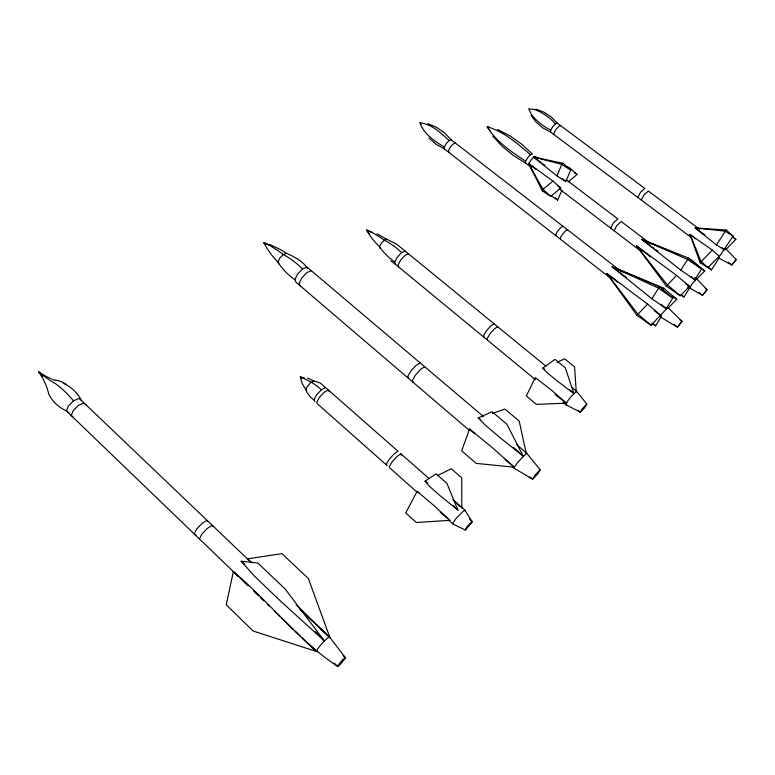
<?xml version="1.0" encoding="UTF-8"?>
<svg xmlns="http://www.w3.org/2000/svg" width="775" height="775" viewBox="0 0 775 775"><rect width="100%" height="100%" fill="white"/><g stroke="black" fill="none" stroke-linecap="round" stroke-linejoin="round"><path stroke-width="1.16" d="M514.3 468.798L514.348 467.218L518.02 461.948L526.7 453.152L540.136 469.805L537.782 473.874L532.638 479.202L512.478 467.238M531.679 167.778L525.566 163.099L525.624 161.2L527.659 157.732L530.458 154.748L532.377 154.002L521.798 144.237L510.057 135.954L497.637 129.502M528.821 165.588L528.899 163.699L530.933 160.231L533.743 157.238L535.651 156.492L538.518 158.672M691.455 237.644L550.618 132.079L550.763 130.123L552.788 126.693L555.501 123.806L557.293 123.177L644.81 188.422L640.499 192.268L637.815 197.441M553.96 134.579L554.115 132.632L556.15 129.202L558.862 126.315L560.645 125.676M555.84 235.639L556.014 233.914L558.184 230.446L561.09 227.278L562.999 226.29M560.354 239.155L560.538 237.441L562.727 233.972L565.634 230.795L567.533 229.797M566.021 404.841C567.707 399.396 572.376 394.969 576.707 391.356L586.801 404.085L584.563 407.873L580.349 412.184L566.021 404.841L563.241 402.554M610.71 228.141L613.316 222.997L617.84 218.938L566.234 179.732M296.127 604.703L329.927 637.583L345.553 657.849L340.642 664.078L337.997 666.452L337.387 666.248C298.026 640.315 269.303 601.749 233.343 571.582L226.252 604.8L253.144 631.024L317.372 651.775M614.129 230.756L616.755 225.622L621.269 221.543L648.995 242.614M641.322 200.066L644.025 194.903L648.326 191.047L699.602 229.284M469.621 429.011L461.619 450.808L476.189 463.382L514.348 467.218L492.096 447.485L469.621 429.011L474.62 433.767M660.852 315.425L660.29 316.907L677.418 327.147L681.99 321.451L667.847 307.423L651.058 325.335L636.924 315.289L606.864 273.449L647.609 304.12L660.852 315.425L654.284 310.794M542.326 190.834L542.946 189.352L552.982 181.098L560.8 188.044L550.802 196.366L542.326 190.834L528.502 163.389L552.982 181.098M689.372 288.242L692.472 283.311L696.803 278.932L706.994 289.685L702.518 295.275L687.464 286.779M556.915 175.896L561.817 164.397L563.134 163.322L570.729 170.103L565.721 181.563L556.915 175.896L533.345 156.938L563.134 163.322M550.918 195.717L557.632 200.057L561.972 190.127M469.592 430.58L296.04 282.265L294.82 279.698L297.542 274.147L302.618 268.896L307.026 267.075L483.532 416.582M736.25 259.538L731.852 265.011L718.444 257.881L733.111 236.123L726.214 230.001L695.078 227.966L716.4 244.89L724.344 249.802L725.729 248.765L736.25 259.538L731.852 265.011L728.171 262.25M199.407 538.925L201.829 534.208L207.041 528.618L211.943 525.489L213.648 526.632M417.115 491.321L405.703 512.943L416.378 522.505L449.858 520.325L433.632 505.261L417.115 491.321L418.684 492.9M611.746 279.145L444.54 149.052L444.327 147.076L446.216 143.559L449.103 140.556L451.282 139.849L621.986 271.938M314.97 401.653L313.904 399.881L316.558 394.959L321.373 389.825L325.49 387.51L397.963 451.215L394.107 453.888L389.273 459.226L386.328 464.041L387.006 465.494L317.74 404.104L316.684 402.341L319.348 397.43L324.173 392.286L328.271 389.951L329.249 391.782M535.515 379.711L395.327 264.217L394.766 261.911L397.401 257.067L401.683 252.543L405.073 251.032L546.036 366.275M636.924 315.289L647.609 304.12M651.882 298.733L659.544 286.75L672.768 298.075L666.209 308.692L651.882 298.733L612.076 266.774L659.544 286.75M666.345 286.111L676.575 275.406L689.576 286.353L680.256 295.779L666.345 286.111L636.469 245.811L676.575 275.406M680.77 270.117L688.549 258.114L701.578 269.041L694.836 279.746L680.77 270.117L641.593 239.262L688.549 258.114M651.901 323.194L655.631 325.82L661.308 316.636M719.19 257.833L711.45 269.913L700.145 262.735L712.273 250.073L719.181 256.263L707.962 267.608L701.007 261.34L689.992 234.408L712.273 250.073M716.4 244.89L726.214 230.001M681.012 294.984L683.967 297.019L689.857 287.661M303.064 638.91L316.219 651.349L319.126 646.834L324.386 640.896L328.862 637.069L329.927 637.583L308.343 578.528L281.945 553.641L247.428 558.872L250.722 562.185M725.807 249.55L735.853 239.388L731.59 235.59M668.06 308.13L676.788 299.286L663.681 288.184L616.822 268.673M696.502 279.329L704.746 270.988L691.881 260.235L688.529 258.85M250.364 561.672L81.191 400.249L78.817 398.447L73.489 400.84L68.336 406.042L66.437 410.953L237.76 575.835M662.083 289.772L663.681 288.184M540.136 469.805L534.982 475.153L532.638 479.202L529.887 476.858M448.735 520.209L453.268 524.22L465.329 530.013L472.304 522.069L464.622 509.824L452.949 499.555M586.801 404.085L582.577 408.406L580.349 412.184L577.821 410.101M568.24 181.844L577.094 174.472L569.354 167.632L565.934 166.683M542.762 368.057L554.987 359.387L565.266 367.747L573.917 393.574L557.68 381.339L547.586 373.066L542.762 368.057L544.757 369.346M428.701 478.243L400.869 453.772L397.023 456.465L392.189 461.803L389.234 466.618L389.903 468.061L417.057 492.125M425.029 481.13L436.083 473.864L446.942 483.377L457.909 510.095L440.694 496.233L430.038 486.845L425.029 481.13L427.781 482.999M497.705 326.769L494.634 328.658L490.333 333.386L487.359 338.142L487.456 340.118M424.748 366.788L420.786 369.2L415.671 374.771L412.455 380.176L413.017 382.23M494.121 323.834L491.03 325.703L486.729 330.421L483.765 335.188L483.891 337.173M420.147 362.894L416.175 365.287L411.06 370.838L407.853 376.253L408.454 378.326M325.49 387.51L320.395 383.053L313.856 380.854L310.978 382.433L307.636 385.979L305.825 389.389L307.065 392.547L311.124 397.817L313.904 399.881M437.623 475.521L451.282 468.739L461.764 477.865L461.784 508.332M557.186 362.312L564.646 358.806L574.585 366.875L576.261 391.898M408.473 253.812L405.102 255.343L400.82 259.867L398.166 264.711L398.718 267.007M478.223 417.948L492.067 411.728L506.889 424.225L523.154 456.097L499.904 437.526L485.353 425.175L478.223 417.948L480.093 419.285M311.317 270.707L306.929 272.558L301.843 277.818L299.102 283.359L300.312 285.907M405.073 251.032L396.48 244.028L386.677 239.213L384.284 240.221L381.31 243.321L379.527 246.692L379.963 248.339M307.801 268.818C303.073 261.301 294.403 256.757 286.382 253.309L283.272 254.52L279.756 258.123L277.915 261.989L278.835 263.829M492.367 413.492L504.913 409.074L519.211 421.077L526.322 453.646M455.526 143.133L453.365 143.85L450.469 146.853L448.57 150.379L448.773 152.336M566.331 403.165L536.455 404.376L526.332 395.967L535.292 377.609L551.025 389.806L566.331 403.165L555.123 394.475M444.327 147.076C434.727 141.166 423.654 134.104 420.031 122.818C431.656 124.029 440.907 132.961 449.103 140.556M241.122 561.226L257.843 563.008L285.229 589.087L324.386 640.896L281.093 601.613L254.258 575.922L241.122 561.226L244.745 564.2M304.304 377.774L300.283 376.989L302.231 383.664L306.59 390.668M55.267 379.934L61.118 381.562L66.35 384.419M489.199 127.41L487.213 126.742C496.116 141.738 511.393 151.755 525.624 161.2M307.539 378.035L313.856 380.854M535.98 109.13L544.031 112.23L551.238 116.977L557.293 123.177M647.232 241.781L672.903 252.388M675.141 253.309L678.483 254.694M269.787 244.542L281.063 249.879L286.382 253.309M427.81 123.603L436.567 127.371L444.501 132.854L451.282 139.849M647.154 241.907L651.542 243.873M616.764 268.77L626.646 273.226M628.835 274.214L632.129 275.706M376.979 233.75L386.677 239.213M550.618 132.079L542.975 128.03L536.397 122.469L531.146 115.63M444.54 149.052L436.16 144.276L428.866 137.95M195.988 534.982L194.176 533.888L196.579 529.16L201.791 523.59L206.702 520.5L208.436 521.662M733.925 238.225L735.853 239.388M733.111 236.123L725.042 231.153L695.078 227.966L704.853 234.815M525.566 163.099L513.379 155.523L502.297 146.407L492.735 136.129M574.294 172.689L577.094 174.472M570.729 170.103L561.817 164.397L533.345 156.938L537.172 159.689M557.981 186.223L560.8 188.044M702.789 269.652L704.746 270.988M701.578 269.041L687.318 259.334L641.593 239.262L650.254 245.607M685.613 283.621L689.576 286.353M672.768 298.075L658.246 288.019L612.076 266.774L626.413 277.479M672.148 296.05L676.788 299.286M72.869 416.727L71.252 415.594L73.17 410.673L78.323 405.461L83.632 403.048L85.986 404.821M68.888 412.688L66.437 410.953A42.092 34.4 -4.9 0 1 48.757 393.942A99.81 79.157 -12.8 0 0 38.75 371.952A88.621 70.167 -2 0 0 50.54 378.51M539.09 161.064L540.998 162.44M542.917 163.816L544.825 165.191M652.172 247.022L654.1 248.436M656.028 249.85L657.946 251.255M390.871 260.933L395.327 264.217M694.884 277.479L696.803 278.932M705.202 288.319L706.994 289.685L702.518 295.275L698.924 292.533M559.288 188.868L641.748 251.856M680.179 320.046L681.99 321.451L677.418 327.147L673.804 324.347M650.496 256.883L636.469 245.811L667.178 284.716L680.256 295.779M695.572 238.855L689.992 234.408L700.145 262.735M618.004 282.4L606.864 273.449L637.738 313.904L651.058 325.335M535.845 169.299L528.502 163.389L542.946 189.352L550.802 196.366M571.127 386.793L576.707 391.356M505.242 459.73L514.348 467.218M691.174 276.646L694.836 279.746M440.21 512.178L449.858 520.325M516.596 444.588L526.7 453.152M681.273 294.723L683.967 297.019M660.988 304.197L666.209 308.692M530.458 154.748C517.545 143.608 503.915 131.576 487.213 126.742L490.226 131.053M652.899 323.446L655.631 325.82M469.621 519.114L472.178 521.372L467.141 526.525L465.329 530.013M569.489 389.641L573.917 393.574M721.796 247.525L724.344 249.802M562.388 178.57L565.721 181.563M247.428 558.872L251.894 562.892M513.486 447.369L523.154 456.097M708.147 266.92L711.45 269.913M555.181 197.838L557.632 200.057M454.14 501.28L460.088 506.763M300.225 609.78L302.851 612.231M304.594 613.868L312.461 621.23M320.317 628.593L329.927 637.583L300.206 609.218M343.005 655.417L345.553 657.849L344.962 657.617L342.327 659.98L337.387 666.248L333.986 662.974M452.92 505.29L457.909 510.095M239.504 577.52L248.223 585.91M253.454 590.938L258.685 595.975M260.429 597.651L263.917 601.003M267.404 604.364L269.148 606.04M274.379 611.078L279.61 616.106M281.354 617.791L293.56 629.533M295.304 631.208L300.535 636.246M302.279 637.922L316.219 651.349M321.373 389.825C315.425 384.1 307.966 379.905 300.283 376.989L301.349 378.665M315.173 631.596L324.386 640.896M233.343 571.582L238.312 576.619M420.031 122.818L420.999 124.562M400.869 453.772L401.46 455.283M453.268 524.22L452.958 523.077L456.175 518.349L464.622 509.824L464.864 511.045M63.569 383.441A43.788 35.844 -9.2 0 1 81.191 400.249M73.489 400.84A40.523 12.361 52 0 0 55.732 383.848A96.265 30.729 53.7 0 1 38.75 371.952A84.814 24.558 52.2 0 1 42.577 376.195M54.763 380.341A88.621 70.167 -2 0 1 51.586 378.985M270.136 245.249A89.406 71.813 6.2 0 0 263.897 242.662A82.489 62.862 13.1 0 0 277.915 261.989A61.051 47.149 12.7 0 0 294.82 279.698M265.302 244.454A90.656 46.636 54.4 0 1 263.897 242.662A81.21 38.043 52.3 0 1 283.272 254.52A60.373 28.82 52.3 0 1 302.618 268.896M372.039 232.306A76.183 60.285 13.4 0 0 366.614 230.068A71.465 53.427 17.5 0 0 379.527 246.692A52.787 39.942 17.5 0 0 394.766 261.911M369.539 233.779A77.461 44.805 53.4 0 1 366.614 230.068A70.573 37.51 51.4 0 1 384.284 240.221A52.342 28.278 51.4 0 1 401.683 252.543M550.763 130.123A43.749 29.382 21.2 0 1 531.204 114.167L528.724 108.762L534.624 109.566A43.439 29.469 52.8 0 1 555.501 123.806"/></g></svg>
